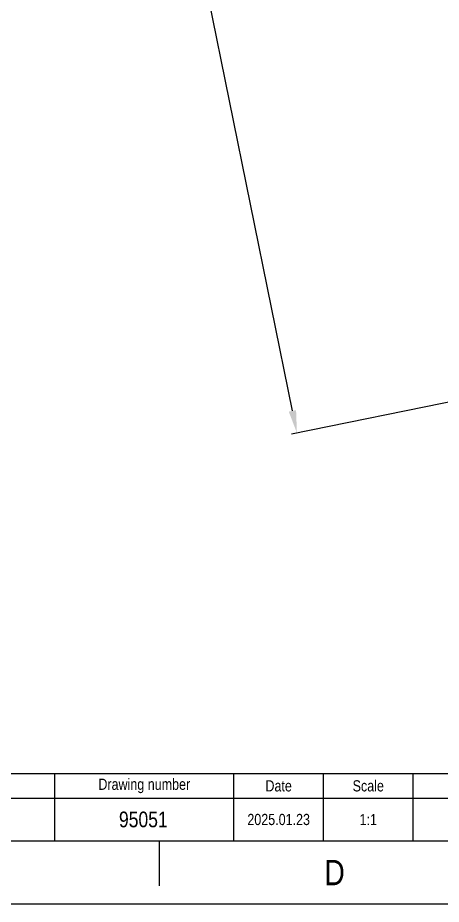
# Model space of a CAD drawing. Header units: inches. Extents: x 1105 to 1525, y -292 to 302.
# Drawn here: x 1322.4 to 1416.9, y -291.8 to -94.1 of the extents above; entities that cross this region are included whole.
import ezdxf

# ---------------------------------------------------------------- set-up
doc = ezdxf.new("R2010")
doc.units = ezdxf.units.IN
doc.header["$LTSCALE"] = 2.42
doc.header["$MEASUREMENT"] = 0
doc.header["$PDMODE"] = 3
doc.header["$PDSIZE"] = 0.3125
doc.layers.get('Defpoints').update_dxf_attribs({"linetype": 'CONTINUOUS'})
doc.layers.add('DIM', color=3, linetype='CONTINUOUS', lineweight=18)
doc.layers.add('FORM', color=7, linetype='CONTINUOUS')
doc.layers.add('TEXT', color=2, linetype='CONTINUOUS')
doc.styles.get("Standard").update_dxf_attribs({"font": 'arial.ttf', "width": 0.8})
doc.dimstyles.new('ISO-25', dxfattribs={"dimtxt": 5, "dimasz": 2.5, "dimexe": 1.25, "dimexo": 0.625, "dimgap": 2, "dimtad": 1, "dimtih": 1, "dimtoh": 1, "dimdec": 1, "dimdsep": 46, "dimtxsty": 'Standard', "dimcen": 0, "dimclrd": 3, "dimclre": 3, "dimclrt": 4, "dimadec": 0, "dimazin": 0, "dimtfac": 1, "dimtdec": 1, "dimtmove": 0, "dimatfit": 3, "dimfxl": 1, "dimarcsym": 0})

# ---------------------------------------------------------------- blocks, each defined once
blk = doc.blocks.new('*D4')
at = {"layer": 'Defpoints', "color": 0, "transparency": 16777216}
for p in [(1466.72, 44.1), (1394.05, 27.99), (1372.05, -18.44), (1445.07, -26.78), (1445.07, -182.58)]:
    blk.add_point(p, dxfattribs=at)
at = {"layer": 'DIM', "color": 3, "lineweight": -2, "transparency": 16777216}
blk.add_line((1393.44, 27.85), (1352.96, 18.88), dxfattribs=at)
for start, end in [(195.5789, 227.0168), (235.7739, 266.9223)]:
    blk.add_arc((1445.07, 39.3), 93.09, start, end, dxfattribs=at)
at = {"layer": 'DIM', "color": 3, "transparency": 16777216}
for points in [[(1354.59, 14.1), (1356.2, 14.5), (1354.18, 19.15)], [(1440.09, -52.83), (1440.05, -54.49), (1445.07, -53.79)]]:
    blk.add_solid(points, dxfattribs=at)
at = {"layer": 'DIM', "color": 4, "transparency": 16777216, "insert": (1386.8, -33.3), "char_height": 5, "attachment_point": 5}
blk.add_mtext('77°', dxfattribs=at)
blk = doc.blocks.new('*D5')
at = {"layer": 'Defpoints', "color": 0, "transparency": 16777216}
for p in [(1398.95, 98.39), (1453.97, -172.57), (1384.68, -186.64)]:
    blk.add_point(p, dxfattribs=at)
at = {"layer": 'DIM', "color": 3, "lineweight": -2, "transparency": 16777216}
for p, q in [((1398.34, 98.27), (1328.43, 84.07)), ((1330.65, 79.42), (1356.24, -46.61)), ((1383.68, -181.74), (1358.09, -55.71)), ((1453.36, -172.69), (1383.45, -186.89))]:
    blk.add_line(p, q, dxfattribs=at)
at = {"layer": 'DIM', "color": 3, "transparency": 16777216}
for points in [[(1331.47, 79.59), (1329.83, 79.26), (1329.66, 84.32)], [(1384.5, -181.57), (1382.87, -181.9), (1384.68, -186.64)]]:
    blk.add_solid(points, dxfattribs=at)
at = {"layer": 'DIM', "color": 4, "transparency": 16777216, "insert": (1357.17, -51.16), "char_height": 5, "attachment_point": 5}
blk.add_mtext('276.5', dxfattribs=at)

msp = doc.modelspace()

# ---------------------------------------------------------------- linework, layer by layer
at = {"layer": 'FORM'}
for p, q in [((1223.61, -262.62), (1510.61, -262.62)), ((1330.61, -277.62), (1330.61, -262.62)), ((1370.61, -277.62), (1370.61, -262.62)), ((1370.61, -277.62), (1370.61, -262.62)), ((1390.61, -277.62), (1390.61, -262.62)), ((1410.61, -277.62), (1410.61, -262.62)), ((1270.61, -268.12), (1450.61, -268.12)), ((1118.89, -277.62), (1510.61, -277.62)), ((1353.92, -277.62), (1353.92, -287.62))]:
    msp.add_line(p, q, dxfattribs=at)
msp.add_lwpolyline([(1104.75, 302.18), (1524.75, 302.18), (1524.75, -291.76), (1104.75, -291.76)], close=True, dxfattribs=at)

# ---------------------------------------------------------------- texts
at = {"layer": 'FORM', "insert": (1393.09, -284.69), "char_height": 5.66, "attachment_point": 5}
msp.add_mtext_dynamic_manual_height_columns('D', width=10, gutter_width=12.5, heights=[0], dxfattribs=at)
at = {"layer": 'TEXT', "attachment_point": 5}
for s, width, insert, char_height in [('Drawing number', 40, (1350.61, -265.37), 2.5), ('Date', 20, (1380.61, -265.37), 2.5), ('Scale', 20, (1400.61, -265.37), 2.5), ('95051', 23.5, (1350.4, -272.87), 3.5), ('2025.01.23', 23.5, (1380.61, -272.87), 2.5), ('1:1', 23.5, (1400.61, -272.87), 2.5)]:
    msp.add_mtext_dynamic_manual_height_columns(s, width=width, gutter_width=12.5, heights=[0], dxfattribs=dict(at, insert=insert, char_height=char_height))

# ---------------------------------------------------------------- dimensions: what is measured, and where the dimension line sits
at = {"layer": 'DIM'}
dim = msp.add_aligned_dim(p1=(1398.95, 98.39), p2=(1453.97, -172.57), distance=-70.71, dimstyle='ISO-25', override={"dimasz": 5, "dimtad": 0}, dxfattribs=at)
dim.commit()
dim.dimension.update_dxf_attribs({"geometry": '*D5', "text_midpoint": (1357.17, -51.16)})
dim = msp.add_angular_dim_2l(base=(1372.0469, -18.4419), line1=((1445.0707, -182.5782), (1445.0707, -26.7793)), line2=((1394.0456, 27.9864), (1466.7202, 44.0997)), dimstyle='ISO-25', override={"dimasz": 5, "dimtad": 0}, dxfattribs=at)
dim.commit()
dim.dimension.update_dxf_attribs({"geometry": '*D4', "text_midpoint": (1386.8016, -33.3039)})

doc.saveas('drawing.dxf')
